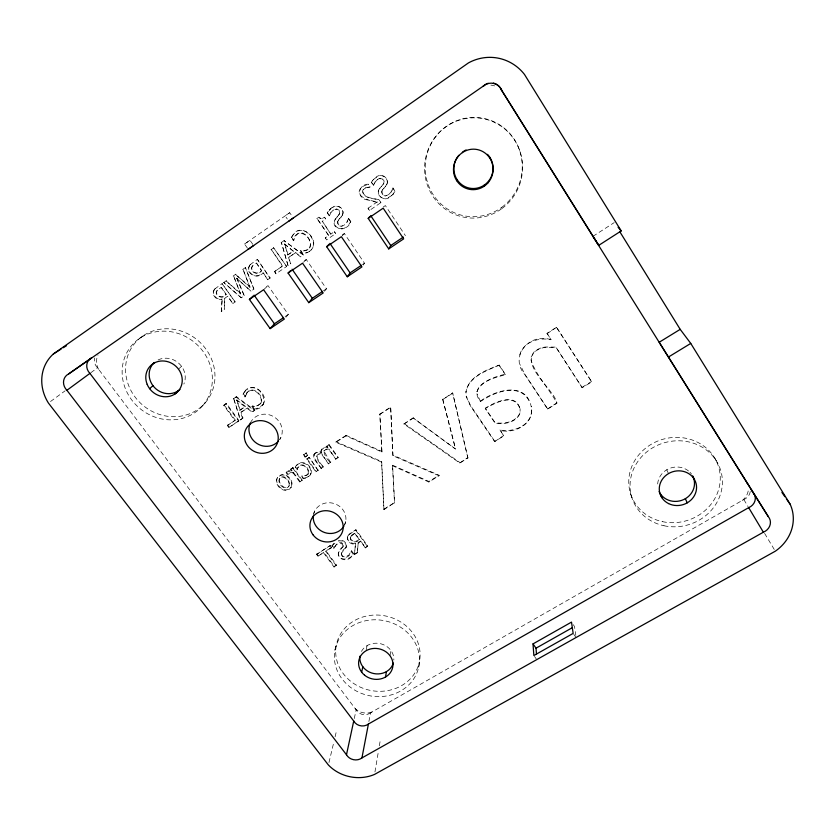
<?xml version="1.0" encoding="UTF-8"?>
<svg xmlns="http://www.w3.org/2000/svg" width="835" height="835" viewBox="0 0 835 835"><rect width="100%" height="100%" fill="white"/><g stroke="black" fill="none" stroke-linecap="round" stroke-linejoin="round"><path stroke-width="0.63" stroke-dasharray="4.17 3.13" d="M499.236 365.093C487.045 370.698 468.498 376.46 465.93 392.262C468.258 376.481 486.2 370.082 499.236 365.093L505.332 374.257C494.028 376.502 467.308 385.864 480.511 401.531C494.466 391.813 521.343 381.501 530.131 403.096M485.281 408.607L485.292 408.148C495.103 402.115 515.675 391.897 520.153 409.202C515.049 392.377 495.134 402.773 485.281 408.607L495.092 423.157C504.215 424.691 515.967 422.729 520.059 413.304L520.111 408.743M224.615 298.398L224.271 309.43L224.991 298.085L227.642 296.268L232.819 303.512L227.642 296.268M347.548 537.041C347.109 541.132 351.712 544.326 355.533 543.272L354.447 554.638L357.37 552.864L358.236 542.5L360.814 540.934L365.323 548.021L360.814 540.934M480.511 401.531L476.962 393.723M221.265 311.476L222.173 299.003L221.265 311.476L224.657 309.096M346.212 546.758C346.713 542.239 341.129 539.389 337.34 541.341M476.994 391.291L476.973 391.73C481.252 380.489 495.113 377.744 505.342 374.685L505.332 374.257M387.273 182.771C387.92 178.335 383.181 174.421 378.923 175.861M413.44 417.615L403.952 424.003L459.782 463.018L467.903 458.029L452.633 392.878L442.696 399.548L455.461 449L413.325 418.095L455.461 449M357.37 552.864L358.236 542.5M354.447 554.638L355.533 543.272M551.037 339.741C529.473 332.299 508.891 356.482 524.777 374.518L547.572 409.046L556.955 403.274C555.108 390.331 521.833 367.452 534.014 352.015A19.08 18.401 -14.9 0 1 545.526 346.995L555.974 347.109L582.204 387.753L591.723 381.898L556.569 327.268L547.009 333.301L551.037 339.741C538.491 336.943 521.885 342.381 519.433 356.441M459.782 463.018L467.934 457.507M531.634 410.423C531.206 425.787 513.254 432.718 499.998 429.952L503.745 435.985L494.623 441.6L470.429 405.893L466.201 396.562L465.961 391.824M467.903 458.029L452.633 392.878M418.69 667.196A42.742 38.253 11.2 0 0 363.11 621.355A42.742 38.253 11.2 0 0 348.926 686.078A42.742 38.253 11.2 0 0 418.69 667.196L419.327 662.072A42.366 37.972 11.2 0 0 364.237 616.595A42.366 37.972 11.2 0 0 350.157 680.849A42.366 37.972 11.2 0 0 419.327 662.072M289.213 485.573C289.63 482.212 286.906 478.966 284.057 477.516A3.611 3.35 24.3 0 0 281.447 477.547L279.882 478.538A3.59 3.33 24.3 0 0 278.921 480.783C278.89 485.5 286.123 491.512 289.171 485.772C285.58 490.636 279.36 484.634 279.214 480.229A3.58 3.33 24.4 0 1 280.174 477.996L281.739 476.994A3.611 3.35 24.3 0 1 284.338 476.973C287.438 478.559 290.987 482.755 288.9 486.325M392.596 465.21L392.46 465.742L428.866 482.025L439.022 475.783L439.085 475.24L392.993 455.179L390.665 407.01L379.758 414.327L381.929 452.048L345.94 435.86L335.9 442.258L381.564 462.099L383.954 509.642L394.631 502.576L392.596 465.21L428.96 481.471L439.085 475.24M428.866 482.025L428.96 481.471M308.219 473.393C309.211 468.665 302.594 462.423 298.586 466.869M374.957 771.937L378.516 750.811M379.351 745.843L380.395 739.633M389.966 655.705L390.895 650.434M368.882 721.534L370.552 712.798L743.839 499.549A10.25 9.3 -18.8 0 0 750.268 491.585M291.572 486.273C292.709 481.607 288.973 476.743 284.672 475.272A6.325 5.866 24.3 0 0 280.57 475.48L278.128 477.036M277.011 478.664C274.892 486.116 286.123 494.393 291.279 486.889C286.269 496.063 272.419 485.229 277.575 477.505L277.283 478.058L280.852 474.938A6.315 5.855 24.3 0 1 284.954 474.729C289.766 476.315 294.118 482.609 291.008 487.442M354.27 718.549L356.138 709.844L97.497 367.817A10.26 9.31 41.6 0 1 94.731 357.954M366.21 649.745L367.129 645.57M342.663 214.334C344.218 209.71 339.146 204.951 334.574 206.516M246.022 390.06L242.985 394.277L245.02 397.074L245.824 395.32M321.151 468.508L314.576 458.405L314.043 454.49C312.092 460.054 319.367 464.03 321.151 468.508L323.552 466.608C320.16 464.083 311.632 452.038 321.945 453.875L328.468 463.874L321.705 454.386C311.392 452.549 319.93 464.604 323.312 467.141M378.766 190.077C377.086 194.211 381.031 198.939 385.342 198.615M294.442 233.163L291.279 237.526L293.367 240.553L293.857 240.177C300.903 217.778 323.135 253.694 300.663 250.698M328.969 762.532L333.937 741.689M335.096 736.783L336.557 730.656M343.195 546.674C329.449 556.11 348.164 566.975 353.435 553.334L351.472 550.641L348.842 555.077L345.043 556.987L342.935 556.559L341.244 553.741M338.645 552.133C336.839 561.548 351.128 560.723 353.435 553.334M321.423 449.679L321.193 450.19L323.907 447.873L327.904 447.383C324.502 446.109 320.066 448.865 321.058 452.737L316.674 452.518L314.19 454.271M383.954 509.642L381.72 461.578L336.108 441.757L335.9 442.258M337.757 221.191L338.196 224.521L340.795 226.118L342.527 225.888M381.919 190.839L382.315 194.221L384.925 195.839L386.678 195.609M439.022 475.783L392.857 455.701L392.993 455.179M365.323 548.021L367.755 546.017L355.95 529.714L349.239 534.066L347.684 536.54L349.04 534.682L355.95 529.714M350.512 536.561C348.592 541.769 356.555 543.898 359.321 539.744L355.042 532.97L351.316 535.444L350.324 537.176L355.042 532.97M334.95 650.058L336.317 645.09M345.826 547.76C334.052 555.985 348.769 563.02 351.472 550.641M381.564 462.099L381.72 461.578M381.929 452.048L379.915 413.857M383.703 183.502L384.121 180.997L382.451 178.721L379.34 178.523L377.462 179.546M337.298 216.776C326.088 229.364 347.83 233.309 350.794 221.578L348.654 218.405L346.755 222.444M348.477 218.53L346.963 222.225L344.229 225.106M347.882 535.924C345.544 540.391 350.898 545.245 355.345 543.898M392.857 455.701L390.665 407.01M392.022 190.234L392.961 187.99L395.101 191.205L392.972 194.294L395.101 191.205M333.823 543.282L331.839 546.111C334.647 553 336.077 538.867 341.87 542.844L343.404 544.744L343.3 546.351L341.672 543.46L338.853 543.251L336.056 544.9L334.334 547.363M341.494 552.812L341.296 553.448L346.191 546.967L346.003 547.603C347.997 543.324 342.966 538.961 338.801 540.308M329.46 215.754L330.952 212.549M329.136 210.169L330.629 208.76L327.205 212.841L329.272 215.879L330.169 214.084M334.042 567.059L336.484 565.055L326.047 550.86L331.683 547.395L330.284 545.485L316.559 554.398L317.968 556.308L323.823 552.227L334.261 566.412L334.042 567.059L323.594 552.853M343.498 545.714L338.436 552.77M372.462 180.757L371.387 182.301L373.454 185.401L374.299 183.616M297.312 469.291L295.454 466.984L296.926 469.907L297.584 468.477M344.531 525.027L345.7 521.478M333.729 548.689L334.115 547.958L332.059 545.485M336.275 565.702L325.827 551.486L331.683 547.395M316.559 554.398L330.284 545.485M324.105 450.514L323.876 451.025L325.681 449.721L328.98 449.71L335.806 459.229L329.209 449.199C318.97 447.476 326.767 460.033 330.639 462.506L328.468 463.874M325.827 551.486L326.047 550.86M317.968 556.308L323.823 552.227M335.806 459.229L338.196 457.329L329.063 444.575L326.662 446.474L327.675 447.894M345.94 435.86L346.139 435.369L382.075 451.526M313.762 513.4L314.711 511.083M330.639 462.506L323.928 451.036M531.112 357.098L534.076 352.401A19.101 18.422 -14.9 0 1 545.61 347.381L556.068 347.496L582.204 387.753M342.267 215.284C345.805 209.992 338.258 203.406 333.207 207.038M386.605 184.765C390.415 178.544 381.125 172.219 376.136 177.197M387.179 183.648L385.311 186.623M309.608 247.452C314.377 236.869 295.966 225.586 293.367 240.553M296.435 465.721C301.258 459.584 310.505 464.865 311.027 471.629A6.158 5.741 23.1 0 1 309.973 475.407L306.664 477.964L303.355 478.737C297.876 474.562 312.269 477.38 308.261 470.011C307.123 465.345 300.005 462.287 297.824 467.944L298.085 467.402L296.926 469.907M318.062 470.46L309.148 457.267L306.737 459.166L315.901 471.827L318.062 470.46L309.148 457.267M326.662 446.474L329.063 444.575M315.901 471.827L318.302 469.928M248.673 391.271C255.374 387.45 263.609 397.147 260.614 403.545C265.645 395.498 250.855 383.557 246.064 394.224M321.058 452.737L321.131 450.848M310.63 474.259L310.881 473.716M307.875 474.186L308.125 473.643C307.123 477.244 298.7 473.883 303.606 478.194L303.355 478.737M249.602 265.593C245.699 272.314 255.75 279.318 261.157 273.953M292.229 470.794L288.033 470.867L286.029 472.453C287.303 477.182 290.267 471.368 293.252 473.111L299.765 482.035L301.915 480.678L302.176 480.135L293.012 467.548L290.59 469.447L291.958 471.326L290.862 468.915M299.765 482.035L302.176 480.135M301.623 476.357L302.009 475.731M363.34 189.503L362.526 190.944C363.079 198.657 373.537 198.344 379.142 199.93L380.948 202.644L379.309 199.753C373.715 198.166 363.267 198.48 362.714 190.777M307.51 455.555L306.163 452.82L303.439 454.908L305.046 457.131L307.51 455.555L306.163 452.82M214.407 289.63C211.276 294.369 217.037 300.652 222.173 299.003M305.046 457.131L307.76 455.044M293.252 473.111L293.523 472.568L290.037 472.767L287.647 474.666M260.176 404.077L257.19 405.831L252.431 405.998L251.93 406.572L253.923 409.317C273.055 409.16 261.167 380.896 247.202 389.298M263.015 404.714C269.757 394.433 251.972 380.061 244.519 391.751L244.864 391.312M290.59 469.447L293.012 467.548M375.113 182.051L373.454 185.401M291.279 237.526L293.21 234.531M391.072 192.04L392.179 190.067M279.36 479.196L279.642 478.653M313.793 455.012C314.774 451.912 318.552 451.234 321.298 452.226M242.985 394.277L244.05 392.502M520.017 412.834C515.936 422.249 504.204 424.201 495.092 422.677L485.292 408.148M279.662 439.596L280.81 437.634M360.699 188.272C350.136 201.35 398.973 205.577 366.377 199.732C355.898 197.467 358.737 183.951 368.35 184.18L370.197 186.936L367.358 187.374M335.774 218.561C330.441 224.667 340.336 232.422 345.753 227.193M379.935 188.167C374.049 194.388 384.33 202.613 389.935 196.935M217.434 290.194C213.656 295.444 223.227 299.786 226.191 294.244L221.254 287.344L218.958 288.931C210.963 293.137 222.329 301.717 226.191 294.244M252.775 265.854C248.517 271.448 258.318 276.072 261.679 270.477L256.47 263.067L254.508 264.424C245.939 268.849 257.253 278.013 261.679 270.477M327.205 212.841L328.312 211.276M338.488 220.054L337.257 222.507L339.114 225.847L341.411 226.316L344.448 224.897M382.66 189.681L381.459 192.133L383.296 195.526L385.624 195.995L388.64 194.597M338.634 215.179L339.72 212.894L339.02 210.524L337.935 209.481L334.856 209.282M382.941 184.66L383.87 183.345M350.794 221.578L348.863 224.438M363.215 265.06L364.488 263.202L344.344 233.549L341.254 235.658M341.004 217.11L342.486 215.086M295.183 467.517C298.492 458.853 310.839 462.757 311.267 471.097A6.148 5.741 23.1 0 1 310.223 474.864L306.915 477.422L303.606 478.194M331.839 546.111L336.087 541.988M242.609 418.471L240.626 412.647L247.139 408.357L252.212 412.177L254.832 410.215L236.462 396.677L233.664 398.525L240.219 420.036L242.954 418.001L240.971 412.177L247.473 407.897L252.546 411.718L254.832 410.215M253.923 409.317L258.902 407.814L263.328 404.255M250.396 264.518C243.121 272.387 257.671 281.071 263.15 272.575L267.67 279.746L263.15 272.575M240.219 420.036L242.954 418.001M238.612 421.09L238.956 420.621L226.327 403.378L223.696 405.319L234.865 420.537L227.308 425.506L228.79 427.53L238.612 421.09L225.951 403.827L226.327 403.378M234.865 420.537L235.22 420.068L224.072 404.871M245.072 406.812L245.417 406.353L236.837 399.913L239.822 410.267L245.072 406.812L236.482 400.362M228.79 427.53L238.956 420.621M330.712 212.748L333.405 209.95L331.808 211.318M239.822 410.267L245.417 406.353M227.308 425.506L235.22 420.068M374.946 182.207L377.629 179.4M260.927 403.096L256.867 406.29L251.93 406.572M247.056 392.68L247.39 392.241L245.02 397.074M391.218 191.873L388.484 194.764M324.502 291.29L326.475 288.774L306.257 259.539L302.207 262.305M233.309 398.963L236.462 396.677M215.19 288.659C209.888 292.824 215.91 301.331 221.786 299.316M297.636 231.024C303.627 228.435 309.67 233.33 312.092 238.601C313.334 241.19 313.939 244.206 312.968 246.983C312.342 248.767 309.493 251.867 312.373 248.454C318.699 237.777 301.644 223.79 294.15 233.382M372.285 180.913L373.548 179.431M338.269 220.263L339.761 218.561M379.768 188.324L381.491 186.341M382.503 189.837L383.964 188.157M285.914 317.237L288.315 314.44L268.025 285.633L264.81 287.825M337.069 216.985L339.605 213.833L339.25 210.326L336.724 208.875L333.175 210.138M381.334 186.508L383.098 184.504M339.532 218.77L341.223 216.902M202.571 405.81A46.541 42.867 39 0 0 173.92 332.299A46.541 42.867 39 0 0 125.271 388.4A46.541 42.867 39 0 0 202.571 405.81L205.243 402.783A46.113 42.512 39.1 0 0 176.905 329.908A46.113 42.512 39.1 0 0 128.653 385.54A46.113 42.512 39.1 0 0 205.243 402.783M383.808 188.324L385.467 186.466M369.435 210.514L368.141 208.113L369.435 210.514L381.115 202.456M342.11 235.908L344.344 233.549M435.432 136.846L435.995 136.262M391.605 195.703L393.118 194.127M335.66 233.591L334.344 231.66L335.66 233.591L326.516 239.916L325.441 237.756L326.516 239.916M303.47 262.263L306.257 259.539M250.041 264.789L257.337 259.32L270.039 278.128L257.337 259.32M330.796 234.155L322.362 221.223L330.796 234.155L334.344 231.66M373.37 179.588L377.702 176.237M328.677 235.543L316.997 218.457L328.677 235.543L325.201 237.985M363.152 189.66L365.939 187.677M303.387 254.999L284.036 240.668L303.387 254.999L300.694 256.919L295.433 252.807L288.555 257.524L290.559 263.85L288.847 257.263L295.726 252.556L300.694 256.919M178.471 369.143L181.529 366.304M308.031 249.164L305.923 250.218L300.475 250.824L302.531 253.788L307.687 252.368M263.589 289.745L268.025 285.633M288.033 265.572L281.385 242.474L288.033 265.572L290.841 263.589M286.635 266.459L273.64 247.818L286.635 266.459L275.978 273.817L274.444 271.625L282.721 265.895L271.25 249.467L282.428 266.167L274.444 271.625M275.978 273.817L274.757 271.354M253.892 289.098L245.386 267.565L253.892 289.098L250.97 291.164L236.639 278.305L250.97 291.164M241.263 297.813L223.78 282.501L241.263 297.813L244.248 295.694L237.004 278.024M244.248 295.694L236.639 278.305M235.146 301.926L222.089 283.649L235.146 301.926L232.454 303.836M293.294 251.137L284.693 243.956L287.751 254.946L293.294 251.137L284.391 244.196M249.915 287.292L242.975 269.235L249.915 287.292L235.522 274.402L250.26 287M371.387 182.301L373.809 185.109M287.751 254.946L293.586 250.886M240.563 293.92L233.518 275.759L240.563 293.92L226.066 280.925L240.918 293.617M362.588 186.476L368.35 184.18M286.029 472.453L288.847 471.18L291.958 471.326M325.671 218.937L324.491 217.204L325.671 218.937L322.112 221.432M309.263 251.554L311.131 249.989M321.339 218.561C316.956 215.837 319.899 219.866 322.759 218.185M214.793 288.962L222.089 283.649M742.211 500.478L743.16 499.727A15.896 14.456 -18.5 0 0 748.4 489.289M256.47 263.067L261.345 270.759M221.254 287.344L225.815 294.557M330.389 208.948L332.079 207.644M391.751 195.536L386.626 198.605M139.737 338.279L143.035 335.847M90.858 372.702L97.497 367.817M50.517 401.52L65.151 390.79M247.504 248.245L244.54 244.018L289.714 212.727L292.605 216.923M270.937 249.707L273.64 247.818M281.082 242.714L284.338 240.438M223.78 282.501L226.452 280.633M233.142 276.041L235.887 274.12M242.609 269.507L245.386 267.565M316.747 218.666L318.907 217.142M293.857 240.177L291.572 237.297M392.961 187.99L394.955 191.382M367.964 208.301L377.295 201.851M267.67 279.746L270.352 277.846M383.255 206.996L385.352 205.567L405.413 235.668M285.111 316.59L288.315 314.44M323.437 290.81L326.475 288.774M362.432 264.58L364.488 263.202M244.54 244.018L250.009 240.344L252.911 244.478M289.714 212.727L285.09 215.806L287.313 219.02M223.696 405.319L225.951 403.827M245.542 396.51L243.329 393.838M252.431 405.998L254.257 408.858M592.965 236.326L614.184 222.621M303.439 454.908L305.902 453.332M306.737 459.166L308.898 457.789M336.108 441.757L346.139 435.369M379.758 414.327L390.529 407.48M321.381 467.976L323.552 466.608M328.687 463.352L330.858 461.974M336.025 458.707L338.196 457.329M403.952 424.003L413.325 418.095M442.696 399.548L452.58 393.316M547.092 333.666L556.569 327.268M384.1 509.058L394.631 502.576M494.623 441.6L503.735 435.494L499.998 429.952M547.572 409.046L556.861 402.814C548.992 388.912 535.214 373.913 530.893 359.739M582.068 387.315L591.587 381.47M359.509 539.128C356.837 542.385 350.585 542.113 350.335 537.249M358.058 543.126L360.636 541.55M351.128 551.371L353.247 553.97M334.261 566.412L336.484 565.055M354.635 554.002L357.557 552.227M365.49 547.384L367.755 546.017M331.839 207.832L333.436 206.85M309.534 251.304L307.416 252.619L302.531 253.788M322.519 218.394L324.491 217.204M480.522 401.082C495.593 390.018 526.123 380.708 531.3 407L531.248 406.53C535.026 423.721 514.673 434.043 500.008 430.442M371.951 711.994L370.949 712.37A14.32 12.661 11.4 0 1 355.94 709.291L355.178 708.56M365.751 187.844L370.062 187.03L368.172 184.337M379.173 178.669L382.294 178.867L384.058 182.333M404.077 423.522L459.824 462.486M236.107 397.116L254.508 410.674M316.799 553.762L318.208 555.672M227.663 425.025L229.155 427.05M330.065 546.111L331.474 548.031M286.311 471.911L287.918 474.123M292.73 468.08L301.915 480.678M293.523 472.568L300.026 481.492M354.854 533.586L359.321 539.744M306.988 458.645L316.141 471.295M303.7 454.397L305.307 456.609M355.773 530.329L367.588 546.643M326.882 445.963L327.904 447.383M328.844 445.076L337.987 457.851M534.473 656.404L536.321 659.024M573.76 634.276L576.202 637.825M300.757 250.573L302.802 253.537M573.301 624.716L574.49 626.459L575.826 635.299M327.445 212.643L329.512 215.68M494.623 441.089L470.46 405.424L466.243 396.114M348.435 218.613L350.585 221.786M499.246 365.5L505.342 374.685M547.489 408.576L524.724 374.101L520.132 364.644M547.009 333.301L550.943 339.365M556.663 327.633L591.723 381.898M764.609 533.367L774.629 550.088M743.839 499.549L748.077 506.636M714.228 457.267L716.326 460.847M98.634 369.31L98.06 368.245A15.917 14.466 41.3 0 1 98.008 355.073M666.768 469.761L668.48 473.612M519.38 149.747L519.662 150.477M236.837 399.913L240.167 409.808M630.498 493.443L631.792 497.305M233.664 398.525L240.563 419.567M284.693 243.956L288.044 254.696M442.769 399.099L455.513 448.478M392.46 465.742L394.506 503.15M370.563 712.787A9.216 8.131 11.4 0 1 356.138 709.833M490.907 85.139A17.618 16.898 -78.3 0 1 494.664 85.911M657.667 483.987A18.579 17.097 -15.9 0 1 669.524 468.425A18.579 17.097 -15.9 0 1 689.157 471.514M689.981 472.297A18.579 17.097 -15.9 0 1 691.463 474.029M361.43 651.436A17.097 15.301 11.2 0 1 381.01 643.837A17.097 15.301 11.2 0 1 393.838 660.067M250.333 422.98A16.909 15.802 29.3 0 1 273.306 416.446A16.909 15.802 29.3 0 1 279.788 439.44M313.459 514.871A16.481 15.26 18.5 0 1 334.438 503.641A16.481 15.26 18.5 0 1 344.417 525.246M158.086 359.948A18.62 17.149 38.9 0 1 179.076 363.549A18.62 17.149 38.9 0 1 183.867 384.048M501.793 207.299A49.693 48.461 -78.8 0 0 494.017 121.753A49.693 48.461 -78.8 0 0 425.453 172.125A49.693 48.461 -78.8 0 0 501.793 207.299M501.898 208.583A50.183 48.952 -78.8 0 0 494.038 122.202A50.183 48.952 -78.8 0 0 424.785 173.054A50.183 48.952 -78.8 0 0 501.898 208.583M662.395 521.635A46.008 42.376 -16 0 0 718.778 467.464A46.008 42.376 -16 0 0 642.365 451.015A46.008 42.376 -16 0 0 662.395 521.635M663.971 525.737A46.447 42.731 -15.9 0 0 720.908 471.128A46.447 42.731 -15.9 0 0 643.795 454.522A46.447 42.731 -15.9 0 0 663.971 525.737"/><path stroke-width="1.25" d="M489.894 158.253L489.915 157.418M484.039 186.32L484.123 185.203M385.488 677.039L386.448 671.611M368.412 724.039A9.373 8.246 11.4 0 1 353.727 721.033L89.909 373.391A10.458 9.477 41.3 0 1 91.641 357.86L68.637 373.944A11.074 9.957 40.5 0 0 66.915 390.289L346.483 754.756A9.863 8.59 11.4 0 0 361.931 757.919L368.412 724.039L748.682 507.649A10.458 9.467 -18.5 0 0 753.212 492.702L500.958 89.22L598.737 245.365L621.209 230.919L524.495 74.461A47.031 45.132 -78.3 0 0 468.414 62.928L53.377 353.957A42.241 38.045 40.3 0 0 48.42 403.055L328.385 764.985A37.763 32.92 11.4 0 0 374.539 774.421L775.297 551.204A42.199 37.992 -17.5 0 0 790.098 504.152L690.754 343.425L680.201 329.355L619.622 231.42M346.483 754.756L353.727 721.033M361.659 672.165L362.839 666.779M456.735 180.715L457.1 179.65M462.392 152.607L462.694 151.824M369.853 216.515L368.204 218.384L388.724 248.903L390.759 245.521L403.315 237.077M329.115 244.217L326.662 246.722L347.266 276.771L350.095 272.878L361.409 265.269M290.486 270.738L288.096 273.024L308.773 302.656L312.332 298.283L322.435 291.488M253.162 295.997L249.394 299.431L270.143 328.614L274.412 323.792L282.971 318.031M175.11 393.901L178.179 390.832M488.204 83.281A11.648 11.147 -78.3 0 0 483.653 85.859L483.131 86.349A12.379 11.847 -78.3 0 1 501.731 90.17M149.632 388.672L152.951 385.666M152.815 363.883L154.465 362.494M66.915 390.289L89.909 373.391M288.795 221.171L293.325 217.977M248.245 249.3L253.631 245.511M68.637 373.944L483.653 85.859M249.394 299.431L263.589 289.745L284.307 319.095L270.143 328.614M288.096 273.024L302.541 263.182L323.187 292.96L308.773 302.656M326.662 246.722L341.358 236.691L361.931 266.908L347.266 276.771M368.204 218.384L383.181 208.165L403.66 238.862L388.724 248.903M53.377 353.957L61.038 349.134M63.23 347.757L66.518 345.69M680.201 329.355L659.18 342.267L768.221 516.51A11.064 9.936 -17.8 0 1 763.367 532.208L361.931 757.919M668.511 356.994L690.754 343.425M533.012 643.9L571.505 622.106L573.154 633.4L533.857 655.538L533.012 643.9L536.018 648.19L536.477 654.045M536.018 648.19L572.236 627.732M618.088 227.235L621.209 230.919M254.101 295.131L274.412 323.792M781.915 492.462L784.89 496.71M786.372 498.839L790.098 504.152M292.083 269.214L312.332 298.283M329.929 243.392L350.095 272.878M370.667 215.587L390.759 245.521M592.965 236.326L598.737 245.365M751.354 489.759L752.596 491.721M753.212 492.702L768.221 516.51M748.682 507.649L763.367 532.208M694.073 478.862L692.591 475.94A18.579 17.097 -15.9 0 1 683.792 499.528A18.579 17.097 -15.9 0 1 659.097 491.596M685.347 498.725L687.236 502.827M660.182 493.558L661.821 497.618M747.346 483.381L747.763 484.425M487.515 154.35A20.071 19.581 -78.8 0 1 487.473 182.364A20.071 19.581 -78.8 0 1 460.106 183.262A20.071 19.581 -78.8 0 1 458.822 155.3M463.79 151.135A20.071 19.581 -78.8 0 1 466.118 149.956M393.327 663.021A17.097 15.301 11.2 0 1 373.746 673.542A17.097 15.301 11.2 0 1 359.916 656.185M278.535 441.078A16.909 15.802 29.3 0 1 256.95 443.489A16.909 15.802 29.3 0 1 250.333 422.98M343.936 526.113A16.481 15.26 18.5 0 1 324.742 532.573A16.481 15.26 18.5 0 1 313.313 515.853M179.953 389.454A18.62 17.149 38.9 0 1 154.475 387.471A18.62 17.149 38.9 0 1 154.35 362.505M493.349 83.072A11.648 11.147 -78.3 0 1 501.146 89.449M245.448 441.924A17.232 16.074 29.1 0 0 274.475 447.988A17.232 16.074 29.1 0 0 263.923 420.997A17.232 16.074 29.1 0 0 245.448 441.924M312.916 534.692A16.783 15.51 18.4 0 0 341.661 533.596A16.783 15.51 18.4 0 0 325.086 510.707A16.783 15.51 18.4 0 0 312.916 534.692M668.564 503.578A18.756 17.243 -15.7 0 0 696.567 487.452A18.756 17.243 -15.7 0 0 668.616 473.539A18.756 17.243 -15.7 0 0 668.564 503.578M364.571 675.191A17.253 15.416 11.2 0 0 392.669 667.416A17.253 15.416 11.2 0 0 370.093 649.066A17.253 15.416 11.2 0 0 364.571 675.191M488.026 182.802A20.28 19.79 -78.8 0 0 477.349 149.559A20.28 19.79 -78.8 0 0 454.459 175.903A20.28 19.79 -78.8 0 0 488.026 182.802M147.169 384.34A18.798 17.295 38.8 0 0 178.471 390.884A18.798 17.295 38.8 0 0 166.395 361.357A18.798 17.295 38.8 0 0 147.169 384.34"/></g></svg>
